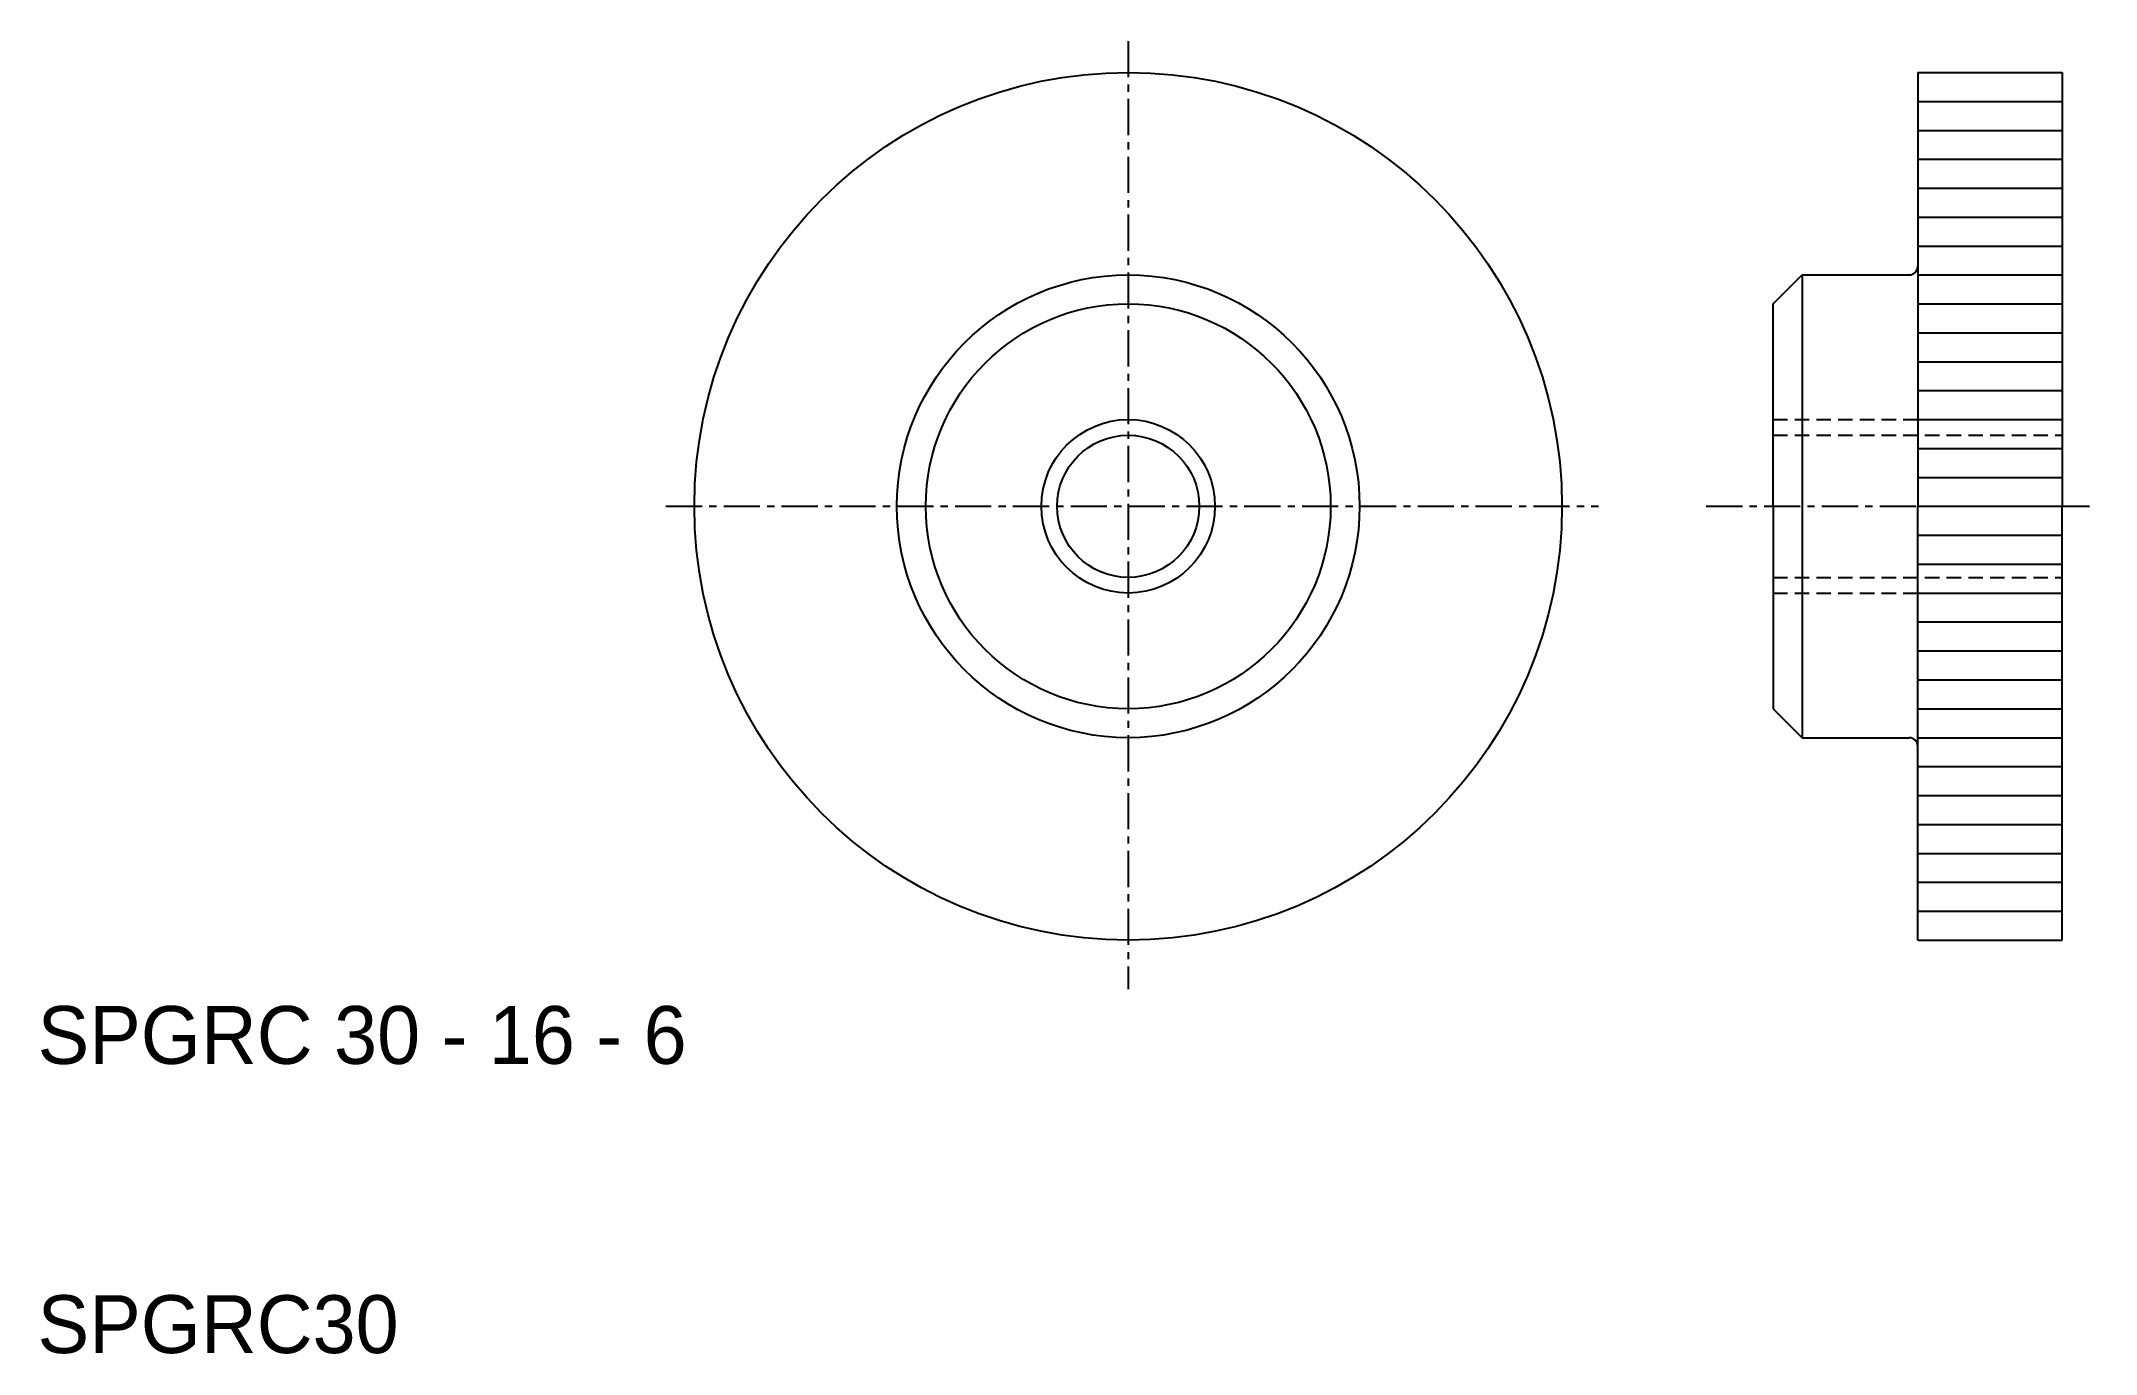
# Model space of a CAD drawing. Extents: x 10.1 to 81.2, y 10 to 55.4.
import ezdxf

# ---------------------------------------------------------------- set-up
doc = ezdxf.new("R2010")
doc.units = 0
doc.linetypes.add('CENTER', pattern=[2, 1.25, -0.25, 0.25, -0.25])
doc.linetypes.add('DASHED', pattern=[0.75, 0.5, -0.25])
doc.layers.get('0').update_dxf_attribs({"linetype": 'CONTINUOUS'})
doc.layers.add('CENTER', color=1, linetype='CENTER')

msp = doc.modelspace()

# ---------------------------------------------------------------- linework, layer by layer
at = {"color": 7, "linetype": 'CONTINUOUS'}
for p, q in [((75.015, 54.279), (75.015, 47.579)), ((75.015, 54.279), (80.015, 54.279)), ((80.015, 54.279), (80.015, 39.279)), ((70.015, 46.279), (71.015, 47.279)), ((71.015, 47.279), (71.015, 31.279)), ((71.015, 47.279), (74.715, 47.279)), ((75.015, 47.579), (75.015, 39.279)), ((70.015, 39.279), (70.015, 46.279)), ((70.015, 39.279), (70.015, 32.279)), ((75.015, 30.979), (75.015, 39.279)), ((80.015, 24.279), (80.015, 39.279)), ((70.015, 32.279), (71.015, 31.279)), ((71.015, 31.279), (74.715, 31.279)), ((75.015, 24.279), (75.015, 30.979)), ((75.015, 24.279), (80.015, 24.279))]:
    msp.add_line(p, q, dxfattribs=at)
at = {"color": 3, "linetype": 'CONTINUOUS'}
for p, q in [((75.015, 53.279), (80.015, 53.279)), ((75.015, 52.279), (80.015, 52.279)), ((75.015, 51.279), (80.015, 51.279)), ((75.015, 50.279), (80.015, 50.279)), ((75.015, 49.279), (80.015, 49.279)), ((75.015, 48.279), (80.015, 48.279)), ((75.015, 47.279), (80.015, 47.279)), ((75.015, 46.279), (80.015, 46.279)), ((75.015, 45.279), (80.015, 45.279)), ((75.015, 44.279), (80.015, 44.279)), ((75.015, 43.279), (80.015, 43.279)), ((75.015, 42.279), (80.015, 42.279)), ((75.015, 41.279), (80.015, 41.279)), ((75.015, 40.279), (80.015, 40.279)), ((75.015, 39.279), (80.015, 39.279)), ((75.015, 38.279), (80.015, 38.279)), ((75.015, 37.279), (80.015, 37.279)), ((75.015, 36.279), (80.015, 36.279)), ((75.015, 35.279), (80.015, 35.279)), ((75.015, 34.279), (80.015, 34.279)), ((75.015, 33.279), (80.015, 33.279)), ((75.015, 32.279), (80.015, 32.279)), ((75.015, 31.279), (80.015, 31.279)), ((75.015, 30.279), (80.015, 30.279)), ((75.015, 29.279), (80.015, 29.279)), ((75.015, 28.279), (80.015, 28.279)), ((75.015, 27.279), (80.015, 27.279)), ((75.015, 26.279), (80.015, 26.279)), ((75.015, 25.279), (80.015, 25.279))]:
    msp.add_line(p, q, dxfattribs=at)
at = {"color": 3, "linetype": 'DASHED'}
for p, q in [((70.015, 42.279), (80.015, 42.279)), ((70.015, 41.738), (80.015, 41.738)), ((70.015, 36.821), (80.015, 36.821)), ((70.015, 36.279), (80.015, 36.279))]:
    msp.add_line(p, q, dxfattribs=at)
at = {"color": 7, "linetype": 'CONTINUOUS'}
for radius in [15, 8, 7, 2.458]:
    msp.add_circle((47.713, 39.279), radius, dxfattribs=at)
at = {"color": 3, "linetype": 'CONTINUOUS'}
msp.add_circle((47.713, 39.279), 3, dxfattribs=at)
at = {"color": 7, "linetype": 'CONTINUOUS'}
for centre, start, end in [((74.715, 47.579), 270, 0), ((74.715, 30.979), 0, 90)]:
    msp.add_arc(centre, 0.3, start, end, dxfattribs=at)
at = {"layer": 'CENTER', "color": 1, "linetype": 'CENTER'}
for p, q in [((47.713, 55.365), (47.713, 22.581)), ((31.728, 39.279), (63.971, 39.279)), ((67.701, 39.279), (81.176, 39.279))]:
    msp.add_line(p, q, dxfattribs=at)

# ---------------------------------------------------------------- texts
at = {"color": 7, "linetype": 'CONTINUOUS'}
for s, p in [('SPGRC 30 - 16 - 6', (10, 20)), ('SPGRC30', (10, 10))]:
    msp.add_text(s, height=2, dxfattribs=at).set_placement(p)

doc.saveas('drawing.dxf')
